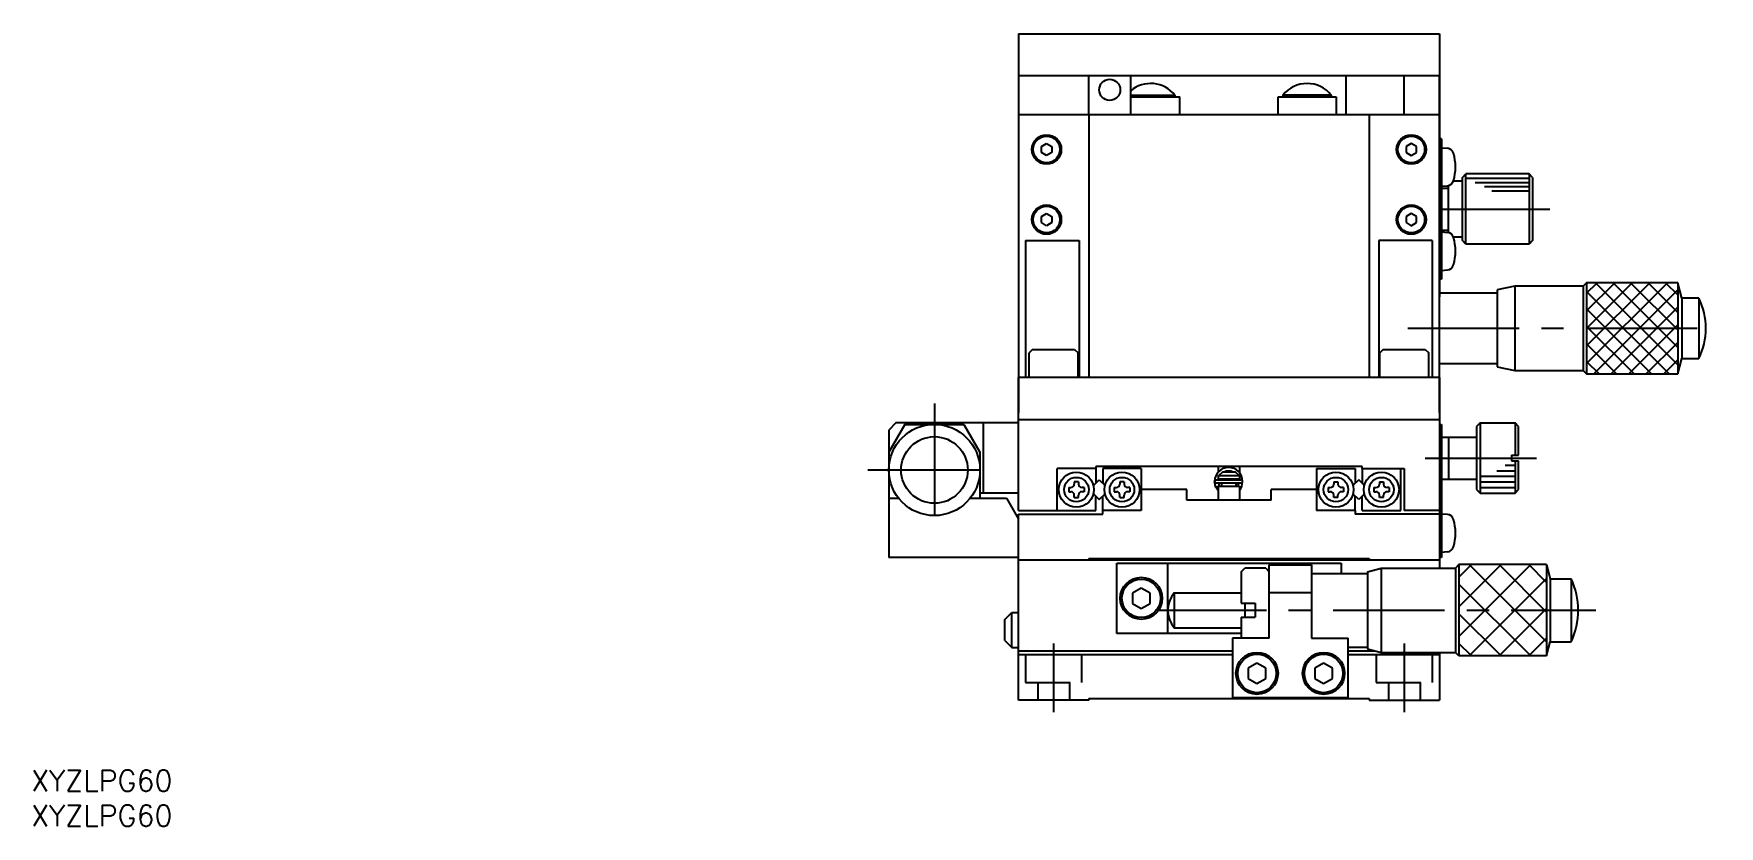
# Model space of a CAD drawing. Extents: x 0 to 361, y -8 to 337.
# Drawn here: x 0.4 to 240.7, y -8 to 105 of the extents above; entities that cross this region are included whole.
import ezdxf

# ---------------------------------------------------------------- set-up
doc = ezdxf.new("R2010")
doc.units = 0
doc.header["$LTSCALE"] = 0.5
doc.linetypes.add('CENTER', pattern=[50.8, 31.75, -6.35, 6.35, -6.35])
doc.linetypes.add('DASHED', pattern=[19.05, 12.7, -6.35])
for name, color, linetype in [('MSM_CENTER', 1, 'CENTER'), ('MSM_CONTINUOUS', 7, 'CONTINUOUS'), ('MSM_DASHED', 4, 'DASHED'), ('MSM_NARROW', 5, 'CONTINUOUS'), ('MSM_PART_NUMBER', 7, 'CONTINUOUS')]:
    doc.layers.add(name, color=color, linetype=linetype)
doc.styles.get("Standard").update_dxf_attribs({"font": 'txt.shx', "height": 3, "bigfont": 'bigfont.shx'})

# ---------------------------------------------------------------- blocks, each defined once
blk = doc.blocks.new('*U5')
at = {"layer": 'MSM_PART_NUMBER'}
blk.add_text('XYZLPG60', height=3, dxfattribs=at).set_placement((0, -3))
blk = doc.blocks.new('*U6')
at = {"layer": 'MSM_PART_NUMBER'}
blk.add_text('XYZLPG60', height=3, dxfattribs=at).set_placement((0, -8))

msp = doc.modelspace()

# ---------------------------------------------------------------- linework, layer by layer
at = {"layer": 'MSM_CENTER'}
for p, q in [((200.68, 80), (219.55, 80)), ((196.31, 63), (240.73, 63)), ((128.81, 52.3), (128.81, 33.3)), ((198.79, 44.5), (215.98, 44.5)), ((119.31, 42.8), (138.31, 42.8)), ((160.27, 22.8), (223.13, 22.8)), ((145.81, 18.06), (145.81, 8.25)), ((195.81, 18.06), (195.81, 8.25))]:
    msp.add_line(p, q, dxfattribs=at)
at = {"layer": 'MSM_CONTINUOUS'}
for p, q in [((140.81, 105), (140.81, 99)), ((140.81, 105), (200.81, 105)), ((200.81, 105), (200.81, 67.5)), ((200.81, 105), (200.81, 99)), ((140.81, 99), (140.81, 51)), ((200.81, 99), (140.81, 99)), ((150.81, 93.5), (150.81, 99)), ((156.81, 93.5), (156.81, 99)), ((187.51, 93.5), (187.51, 99)), ((195.81, 93.5), (195.81, 99)), ((200.81, 51), (200.81, 99)), ((156.81, 96.25), (163.11, 96.25)), ((163.11, 96.25), (163.11, 96)), ((178.51, 96.25), (178.51, 96)), ((185.41, 96.25), (178.51, 96.25)), ((185.41, 96), (185.41, 96.25)), ((156.81, 96), (163.81, 96)), ((163.81, 93.5), (163.81, 96)), ((177.81, 93.5), (177.81, 96)), ((177.81, 96), (186.11, 96)), ((185.41, 96), (178.51, 96)), ((186.11, 96), (186.11, 93.5)), ((140.81, 93.5), (200.81, 93.5)), ((150.81, 93.5), (150.81, 56)), ((190.81, 93.5), (190.81, 56)), ((144.06, 88.93), (144.81, 89.37)), ((144.06, 88.07), (144.06, 88.93)), ((144.81, 89.37), (145.56, 88.93)), ((145.56, 88.93), (145.56, 88.07)), ((196.81, 89.37), (196.06, 88.93)), ((196.06, 88.93), (196.06, 88.07)), ((197.56, 88.93), (196.81, 89.37)), ((197.56, 88.07), (197.56, 88.93)), ((201.11, 90), (200.81, 90)), ((201.11, 90), (201.11, 70)), ((144.81, 87.63), (144.06, 88.07)), ((145.56, 88.07), (144.81, 87.63)), ((196.06, 88.07), (196.81, 87.63)), ((196.81, 87.63), (197.56, 88.07)), ((201.11, 88.75), (201.96, 88.68)), ((204.11, 84.5), (204.61, 85)), ((204.11, 75.5), (204.11, 84.5)), ((213.61, 85), (204.61, 85)), ((204.61, 75), (204.61, 85)), ((213.61, 85), (213.61, 75)), ((214.11, 84.5), (213.61, 85)), ((214.11, 84.5), (214.11, 75.5)), ((201.11, 83.25), (201.96, 83.32)), ((201.11, 83), (202.11, 83)), ((202.11, 76.65), (202.11, 83.35)), ((204.11, 84), (202.82, 84)), ((144.06, 78.93), (144.81, 79.37)), ((144.81, 79.37), (145.56, 78.93)), ((196.81, 79.37), (196.06, 78.93)), ((197.56, 78.93), (196.81, 79.37)), ((144.06, 78.07), (144.06, 78.93)), ((144.81, 77.63), (144.06, 78.07)), ((145.56, 78.07), (144.81, 77.63)), ((145.56, 78.93), (145.56, 78.07)), ((196.06, 78.93), (196.06, 78.07)), ((196.06, 78.07), (196.81, 77.63)), ((196.81, 77.63), (197.56, 78.07)), ((197.56, 78.07), (197.56, 78.93)), ((201.11, 77), (202.11, 77)), ((141.81, 75.5), (141.81, 56)), ((141.81, 75.5), (149.45, 75.5)), ((149.45, 75.5), (149.45, 56)), ((192.18, 75.5), (192.18, 56)), ((199.81, 75.5), (192.18, 75.5)), ((199.81, 75.5), (199.81, 56)), ((201.11, 76.75), (201.96, 76.68)), ((204.11, 76), (202.82, 76)), ((204.61, 75), (204.11, 75.5)), ((213.61, 75), (204.61, 75)), ((214.11, 75.5), (213.61, 75)), ((201.11, 70), (200.81, 70)), ((201.11, 71.25), (201.96, 71.32)), ((209.06, 68), (200.81, 68)), ((211.56, 69), (209.06, 68.5)), ((209.06, 68.5), (209.06, 57.5)), ((211.56, 69), (211.56, 57)), ((221.31, 69), (211.56, 69)), ((221.81, 69.5), (221.31, 69)), ((221.31, 69), (221.31, 57)), ((221.81, 69.5), (221.81, 56.5)), ((234.81, 69.5), (221.81, 69.5)), ((234.81, 69.5), (234.81, 56.5)), ((235.4, 67.3), (234.81, 69.5)), ((235.4, 67.3), (235.4, 58.7)), ((237.81, 67.3), (235.4, 67.3)), ((237.81, 67.3), (237.81, 58.7)), ((142.81, 60), (142.31, 59.5)), ((142.31, 56), (142.31, 59.5)), ((142.81, 60), (148.81, 60)), ((148.81, 60), (149.31, 59.5)), ((149.31, 56), (149.31, 59.5)), ((192.81, 60), (192.31, 59.5)), ((192.31, 56), (192.31, 59.5)), ((192.81, 60), (198.81, 60)), ((198.81, 60), (199.31, 59.5)), ((199.31, 56), (199.31, 59.5)), ((200.81, 58), (209.06, 58)), ((234.81, 56.5), (235.4, 58.7)), ((235.4, 58.7), (237.81, 58.7)), ((200.81, 56), (140.81, 56)), ((140.81, 50), (140.81, 56)), ((200.81, 56), (200.81, 50)), ((209.06, 57.5), (211.56, 57)), ((211.56, 57), (221.31, 57)), ((221.31, 57), (221.81, 56.5)), ((221.81, 56.5), (234.81, 56.5)), ((123.31, 49.5), (122.31, 48.5)), ((124.61, 49.3), (122.31, 45.33)), ((122.31, 48.5), (122.31, 30.3)), ((140.81, 49.5), (123.31, 49.5)), ((124.61, 49.3), (133.02, 49.3)), ((133.02, 49.3), (135.31, 45.33)), ((135.81, 39.5), (135.81, 49.5)), ((140.81, 37), (140.81, 50)), ((140.81, 50), (200.81, 50)), ((200.81, 50), (200.81, 28.82)), ((200.81, 49.3), (201.11, 49.3)), ((201.11, 49.3), (201.11, 30.3)), ((206.61, 49.5), (206.11, 49)), ((206.11, 49), (206.11, 40)), ((206.61, 49.5), (206.61, 39.5)), ((206.61, 49.5), (211.61, 49.5)), ((211.61, 49.5), (211.61, 44.9)), ((212.11, 49), (211.61, 49.5)), ((212.11, 44.9), (212.11, 49)), ((201.11, 47.5), (206.11, 47.5)), ((202.11, 47.5), (202.11, 41.5)), ((135.31, 45.33), (135.31, 38.8)), ((189.81, 43.3), (151.81, 43.3)), ((151.81, 43.3), (151.81, 40.91)), ((169.31, 42.53), (169.31, 43.3)), ((172.31, 43.3), (172.31, 42.4)), ((189.81, 43), (189.81, 43.3)), ((211.11, 44.9), (212.11, 44.9)), ((211.11, 44.9), (211.11, 44.1)), ((211.11, 44.1), (212.11, 44.1)), ((211.61, 44.1), (211.61, 39.5)), ((212.11, 40), (212.11, 44.1)), ((146.31, 37), (146.31, 43)), ((151.81, 43), (146.31, 43)), ((149.36, 41.1), (148.76, 41.1)), ((148.76, 41.1), (148.76, 40.8)), ((149.36, 41.1), (149.36, 40.8)), ((151.49, 40.59), (152.31, 41.41)), ((152.31, 41.41), (153.14, 40.59)), ((158.31, 43), (152.81, 43)), ((152.81, 43), (152.81, 40.91)), ((155.86, 41.1), (155.26, 41.1)), ((155.26, 41.1), (155.26, 40.8)), ((155.86, 41.1), (155.86, 40.8)), ((158.31, 43), (158.31, 37)), ((168.92, 40.35), (168.76, 41.12)), ((168.88, 40.83), (168.89, 40.87)), ((168.89, 40.87), (168.9, 40.9)), ((168.9, 40.9), (168.91, 40.92)), ((169.01, 41.4), (172.51, 41.4)), ((172.51, 40.9), (169.01, 40.9)), ((169.31, 41.56), (169.28, 41.4)), ((169.31, 41.4), (169.31, 42)), ((169.31, 42), (172.31, 42)), ((172.31, 41.5), (169.31, 41.5)), ((169.9, 42.5), (169.37, 42)), ((169.48, 40.86), (169.47, 40.86)), ((169.49, 40.87), (169.48, 40.86)), ((169.5, 40.87), (169.49, 40.87)), ((169.51, 40.88), (169.5, 40.87)), ((169.53, 40.88), (169.51, 40.88)), ((169.54, 40.89), (169.53, 40.88)), ((169.55, 40.89), (169.54, 40.89)), ((169.56, 40.89), (169.55, 40.89)), ((169.57, 40.9), (169.56, 40.89)), ((169.59, 40.9), (169.57, 40.9)), ((169.6, 40.9), (169.59, 40.9)), ((169.61, 40.9), (169.6, 40.9)), ((169.81, 41.4), (169.81, 41.5)), ((169.81, 40.5), (169.81, 40.9)), ((171.73, 42.5), (169.9, 42.5)), ((172.26, 42), (171.73, 42.5)), ((171.81, 41.5), (171.81, 41.4)), ((171.81, 40.9), (171.81, 40.5)), ((171.92, 40.9), (171.91, 40.9)), ((171.91, 40.9), (171.91, 40.9)), ((171.93, 40.9), (171.92, 40.9)), ((171.95, 40.89), (171.93, 40.9)), ((171.96, 40.89), (171.95, 40.89)), ((171.97, 40.89), (171.96, 40.89)), ((171.98, 40.89), (171.97, 40.89)), ((171.99, 40.88), (171.98, 40.89)), ((172.01, 40.88), (171.99, 40.88)), ((172.02, 40.87), (172.01, 40.88)), ((172.03, 40.87), (172.02, 40.87)), ((172.04, 40.86), (172.03, 40.87)), ((172.05, 40.85), (172.04, 40.86)), ((172.11, 40.5), (172.24, 40.9)), ((172.24, 41.4), (172.22, 41.5)), ((172.31, 42), (172.31, 41.5)), ((183.31, 43), (183.31, 37)), ((183.31, 43), (188.81, 43)), ((185.76, 41.1), (186.36, 41.1)), ((185.76, 41.1), (185.76, 40.8)), ((186.36, 41.1), (186.36, 40.8)), ((189.31, 41.41), (188.49, 40.59)), ((188.81, 43), (188.81, 40.91)), ((190.14, 40.59), (189.31, 41.41)), ((189.81, 43), (189.81, 40.91)), ((189.81, 43), (195.81, 43)), ((192.26, 41.1), (192.86, 41.1)), ((192.26, 41.1), (192.26, 40.8)), ((192.86, 41.1), (192.86, 40.8)), ((195.31, 37), (195.31, 43)), ((195.81, 43), (195.81, 37)), ((201.11, 41.5), (206.11, 41.5)), ((122.31, 38.8), (123.69, 38.8)), ((133.94, 38.8), (139.08, 38.8)), ((140.81, 39.5), (135.31, 39.5)), ((139.08, 38.8), (140.81, 35.8)), ((147.96, 40.3), (147.96, 39.7)), ((147.96, 40.3), (148.26, 40.3)), ((147.96, 39.7), (148.26, 39.7)), ((148.76, 38.9), (148.76, 39.2)), ((148.76, 38.9), (149.36, 38.9)), ((149.36, 38.9), (149.36, 39.2)), ((150.16, 40.3), (149.86, 40.3)), ((150.16, 39.7), (149.86, 39.7)), ((150.16, 40.3), (150.16, 39.7)), ((151.49, 39.41), (152.31, 38.59)), ((151.81, 37), (151.81, 39.09)), ((152.31, 38.59), (153.14, 39.41)), ((152.81, 36.5), (152.81, 39.09)), ((154.46, 40.3), (154.46, 39.7)), ((154.46, 40.3), (154.76, 40.3)), ((154.46, 39.7), (154.76, 39.7)), ((155.26, 38.9), (155.26, 39.2)), ((155.26, 38.9), (155.86, 38.9)), ((155.86, 38.9), (155.86, 39.2)), ((156.66, 40.3), (156.36, 40.3)), ((156.66, 39.7), (156.36, 39.7)), ((156.66, 40.3), (156.66, 39.7)), ((164.81, 40), (158.31, 40)), ((164.81, 38.5), (164.81, 40)), ((176.81, 38.5), (164.81, 38.5)), ((168.86, 40.72), (168.87, 40.76)), ((168.86, 40.68), (168.86, 40.72)), ((168.86, 40.65), (168.86, 40.68)), ((168.86, 40.61), (168.86, 40.65)), ((168.86, 40.57), (168.86, 40.61)), ((168.87, 40.54), (168.86, 40.57)), ((168.87, 40.79), (168.88, 40.83)), ((168.87, 40.76), (168.87, 40.79)), ((168.87, 40.5), (168.87, 40.54)), ((168.88, 40.46), (168.87, 40.5)), ((168.89, 40.43), (168.88, 40.46)), ((168.91, 40.39), (168.89, 40.43)), ((168.92, 40.36), (168.91, 40.39)), ((168.92, 40.35), (169.32, 40.5)), ((168.92, 40.36), (168.92, 40.35)), ((169.31, 39.76), (168.92, 40.36)), ((168.92, 40.36), (168.92, 40.36)), ((168.92, 40.36), (168.92, 40.36)), ((168.92, 40.36), (168.92, 40.36)), ((168.92, 40.36), (168.93, 40.36)), ((168.96, 40.28), (168.92, 40.35)), ((168.93, 40.36), (168.94, 40.36)), ((168.94, 40.36), (168.94, 40.36)), ((168.94, 40.36), (168.95, 40.36)), ((168.95, 40.36), (168.96, 40.36)), ((168.96, 40.36), (168.97, 40.36)), ((168.97, 40.36), (168.99, 40.37)), ((168.99, 40.37), (169, 40.37)), ((169, 40.37), (169.01, 40.37)), ((169.01, 40.37), (169.03, 40.38)), ((169.03, 40.38), (169.04, 40.38)), ((169.04, 40.38), (169.06, 40.39)), ((169.06, 40.39), (169.08, 40.4)), ((169.08, 40.4), (169.1, 40.4)), ((169.1, 40.4), (169.11, 40.41)), ((169.11, 40.41), (169.13, 40.42)), ((169.13, 40.42), (169.15, 40.42)), ((169.15, 40.42), (169.17, 40.43)), ((169.17, 40.43), (169.19, 40.44)), ((169.19, 40.44), (169.2, 40.45)), ((169.2, 40.45), (169.22, 40.46)), ((169.22, 40.46), (169.24, 40.46)), ((169.24, 40.46), (169.25, 40.47)), ((169.25, 40.47), (169.27, 40.48)), ((169.27, 40.48), (169.28, 40.49)), ((169.28, 40.49), (169.3, 40.5)), ((169.3, 40.5), (169.31, 40.5)), ((169.31, 40.5), (169.32, 40.51)), ((169.31, 40.5), (172.31, 40.5)), ((169.31, 38.5), (169.31, 40.5)), ((169.32, 40.5), (169.38, 40.55)), ((169.32, 40.51), (169.34, 40.52)), ((169.34, 40.52), (169.35, 40.52)), ((169.35, 40.53), (169.36, 40.54)), ((169.35, 40.52), (169.35, 40.53)), ((169.37, 40.71), (169.36, 40.7)), ((169.36, 40.7), (169.36, 40.69)), ((169.36, 40.69), (169.36, 40.67)), ((169.36, 40.67), (169.36, 40.66)), ((169.36, 40.66), (169.36, 40.65)), ((169.36, 40.65), (169.36, 40.64)), ((169.36, 40.64), (169.36, 40.62)), ((169.36, 40.62), (169.36, 40.61)), ((169.36, 40.61), (169.36, 40.6)), ((169.36, 40.6), (169.37, 40.59)), ((169.36, 40.54), (169.37, 40.54)), ((169.38, 40.75), (169.37, 40.73)), ((169.37, 40.73), (169.37, 40.72)), ((169.37, 40.72), (169.37, 40.71)), ((169.37, 40.59), (169.37, 40.58)), ((169.37, 40.58), (169.38, 40.56)), ((169.37, 40.54), (169.38, 40.55)), ((169.37, 40.54), (169.37, 40.54)), ((169.39, 40.77), (169.38, 40.76)), ((169.38, 40.76), (169.38, 40.75)), ((169.38, 40.56), (169.4, 40.5)), ((169.38, 40.56), (169.38, 40.56)), ((169.38, 40.55), (169.38, 40.56)), ((169.38, 40.55), (169.38, 40.55)), ((169.38, 40.55), (169.38, 40.55)), ((169.4, 40.79), (169.39, 40.78)), ((169.39, 40.78), (169.39, 40.77)), ((169.41, 40.8), (169.4, 40.79)), ((169.42, 40.81), (169.41, 40.8)), ((169.43, 40.83), (169.42, 40.82)), ((169.42, 40.82), (169.42, 40.81)), ((169.44, 40.83), (169.43, 40.83)), ((169.45, 40.84), (169.44, 40.83)), ((169.46, 40.85), (169.45, 40.84)), ((169.47, 40.86), (169.46, 40.85)), ((172.06, 40.85), (172.05, 40.85)), ((172.07, 40.84), (172.06, 40.85)), ((172.08, 40.83), (172.07, 40.84)), ((172.09, 40.82), (172.08, 40.83)), ((172.09, 40.81), (172.09, 40.82)), ((172.1, 40.8), (172.09, 40.81)), ((172.11, 40.79), (172.1, 40.8)), ((172.12, 40.78), (172.11, 40.79)), ((172.12, 40.77), (172.12, 40.78)), ((172.13, 40.76), (172.12, 40.77)), ((172.13, 40.75), (172.13, 40.76)), ((172.14, 40.74), (172.13, 40.75)), ((172.14, 40.73), (172.14, 40.74)), ((172.15, 40.72), (172.14, 40.73)), ((172.14, 40.58), (172.15, 40.59)), ((172.14, 40.57), (172.14, 40.58)), ((172.14, 40.56), (172.14, 40.57)), ((172.14, 40.56), (172.14, 40.56)), ((172.15, 40.7), (172.15, 40.72)), ((172.15, 40.69), (172.15, 40.7)), ((172.15, 40.68), (172.15, 40.69)), ((172.15, 40.67), (172.15, 40.68)), ((172.16, 40.65), (172.15, 40.67)), ((172.15, 40.63), (172.16, 40.64)), ((172.15, 40.62), (172.15, 40.63)), ((172.15, 40.6), (172.15, 40.62)), ((172.15, 40.59), (172.15, 40.6)), ((172.16, 40.64), (172.16, 40.65)), ((172.31, 40.5), (172.31, 38.5)), ((172.6, 40.36), (172.59, 40.36)), ((172.62, 40.42), (172.6, 40.36)), ((172.6, 40.36), (172.6, 40.36)), ((172.6, 40.36), (172.6, 40.36)), ((183.31, 40), (176.81, 40)), ((176.81, 38.5), (176.81, 40)), ((184.96, 40.3), (184.96, 39.7)), ((184.96, 40.3), (185.26, 40.3)), ((184.96, 39.7), (185.26, 39.7)), ((185.76, 38.9), (185.76, 39.2)), ((186.36, 38.9), (185.76, 38.9)), ((186.36, 38.9), (186.36, 39.2)), ((187.16, 40.3), (186.86, 40.3)), ((187.16, 39.7), (186.86, 39.7)), ((187.16, 40.3), (187.16, 39.7)), ((189.31, 38.59), (188.49, 39.41)), ((188.81, 37), (188.81, 39.09)), ((190.14, 39.41), (189.31, 38.59)), ((189.81, 37), (189.81, 39.09)), ((191.46, 40.3), (191.46, 39.7)), ((191.46, 40.3), (191.76, 40.3)), ((191.46, 39.7), (191.76, 39.7)), ((192.26, 38.9), (192.26, 39.2)), ((192.86, 38.9), (192.26, 38.9)), ((192.86, 38.9), (192.86, 39.2)), ((193.66, 40.3), (193.36, 40.3)), ((193.66, 39.7), (193.36, 39.7)), ((193.66, 40.3), (193.66, 39.7)), ((206.11, 40), (206.61, 39.5)), ((206.61, 39.5), (211.61, 39.5)), ((211.61, 39.5), (212.11, 40)), ((140.81, 37), (151.81, 37)), ((140.81, 36.5), (152.81, 36.5)), ((140.81, 10), (140.81, 36.5)), ((158.31, 37), (152.81, 37)), ((188.81, 37), (183.31, 37)), ((188.81, 37), (188.81, 36.5)), ((200.81, 36.5), (188.81, 36.5)), ((189.81, 37), (195.31, 37)), ((200.81, 37), (195.81, 37)), ((201.11, 36.55), (201.96, 36.48)), ((140.81, 30.3), (122.31, 30.3)), ((140.81, 30), (200.81, 30)), ((150.81, 30.2), (190.81, 30.2)), ((150.81, 30.2), (150.81, 30)), ((154.81, 29.5), (186.81, 29.5)), ((154.81, 19.5), (154.81, 29.5)), ((162.11, 19.5), (162.11, 29.5)), ((176.56, 29.3), (182.56, 29.3)), ((176.56, 18.8), (176.56, 29.3)), ((182.56, 29.3), (182.56, 18.8)), ((186.81, 29.5), (186.81, 28.05)), ((190.81, 30.2), (190.81, 30)), ((201.11, 30.3), (200.81, 30.3)), ((201.96, 31.12), (201.11, 31.05)), ((203.61, 29.32), (203.11, 28.82)), ((203.61, 29.32), (203.61, 16.28)), ((216.11, 29.32), (203.61, 29.32)), ((216.11, 29.32), (216.11, 16.28)), ((216.11, 29.32), (216.61, 27.3)), ((172.56, 28.3), (173.06, 28.8)), ((172.56, 28.3), (172.56, 23.8)), ((176.06, 28.8), (173.06, 28.8)), ((176.06, 28.8), (176.56, 28.3)), ((182.56, 28.05), (190.56, 28.05)), ((190.56, 28.3), (192.5, 28.82)), ((190.56, 28.3), (190.56, 17.3)), ((192.5, 28.82), (192.5, 16.82)), ((192.5, 28.82), (203.11, 28.82)), ((203.11, 28.82), (203.11, 16.78)), ((216.61, 27.3), (219.61, 27.3)), ((216.61, 27.3), (216.61, 18.3)), ((219.61, 27.3), (219.61, 18.3)), ((158.31, 25.94), (157.06, 25.22)), ((157.06, 25.22), (157.06, 23.78)), ((159.56, 25.22), (158.31, 25.94)), ((159.56, 23.78), (159.56, 25.22)), ((162.99, 25.3), (162.99, 20.3)), ((162.99, 25.3), (172.56, 25.3)), ((182.56, 25.3), (176.56, 25.3)), ((138.85, 21.5), (139.85, 22.5)), ((139.85, 17.5), (139.85, 22.5)), ((139.85, 22.5), (140.81, 22.5)), ((157.06, 23.78), (158.31, 23.06)), ((158.31, 23.06), (159.56, 23.78)), ((172.56, 23.8), (174.56, 23.8)), ((172.56, 21.8), (172.56, 18.8)), ((172.56, 21.8), (174.56, 21.8)), ((173.06, 23.8), (173.06, 21.8)), ((174.56, 23.8), (174.56, 21.8)), ((138.85, 18.5), (138.85, 21.5)), ((172.56, 19.5), (154.81, 19.5)), ((162.99, 20.3), (172.56, 20.3)), ((138.85, 18.5), (139.85, 17.5)), ((139.85, 17.5), (140.81, 17.5)), ((140.81, 17), (171.31, 17)), ((176.56, 18.8), (171.31, 18.8)), ((171.31, 18.8), (171.31, 10.3)), ((182.56, 18.8), (187.81, 18.8)), ((187.81, 10.3), (187.81, 18.8)), ((187.81, 17.55), (190.56, 17.55)), ((187.81, 17), (191.68, 17)), ((190.56, 17.3), (192.5, 16.78)), ((216.11, 16.28), (216.61, 18.3)), ((216.61, 18.3), (219.61, 18.3)), ((140.81, 16.5), (171.31, 16.5)), ((174.81, 15.24), (173.56, 14.52)), ((173.56, 14.52), (173.56, 13.08)), ((176.06, 14.52), (174.81, 15.24)), ((176.06, 13.08), (176.06, 14.52)), ((184.31, 15.24), (183.06, 14.52)), ((183.06, 14.52), (183.06, 13.08)), ((185.56, 14.52), (184.31, 15.24)), ((185.56, 13.08), (185.56, 14.52)), ((187.81, 16.5), (200.81, 16.5)), ((192.5, 16.78), (203.11, 16.78)), ((200.81, 16.78), (200.81, 10)), ((203.61, 16.28), (203.11, 16.78)), ((216.11, 16.28), (203.61, 16.28)), ((173.56, 13.08), (174.81, 12.36)), ((174.81, 12.36), (176.06, 13.08)), ((183.06, 13.08), (184.31, 12.36)), ((184.31, 12.36), (185.56, 13.08)), ((150.81, 10), (140.81, 10)), ((150.81, 10.2), (190.81, 10.2)), ((150.81, 10.2), (150.81, 10)), ((187.81, 10.3), (171.31, 10.3)), ((190.81, 10.2), (190.81, 10)), ((190.81, 10), (200.81, 10))]:
    msp.add_line(p, q, dxfattribs=at)
for centre, radius in [((153.81, 97), 1.5), ((144.81, 88.5), 2.1), ((144.81, 88.5), 1.9), ((196.81, 88.5), 2.1), ((196.81, 88.5), 1.9), ((144.81, 78.5), 2.1), ((144.81, 78.5), 1.9), ((196.81, 78.5), 2.1), ((196.81, 78.5), 1.9), ((128.81, 42.8), 6.5), ((128.81, 42.8), 4.75), ((149.06, 40), 2.5), ((149.06, 40), 1.75), ((155.56, 40), 2.5), ((155.56, 40), 1.75), ((186.06, 40), 2.5), ((186.06, 40), 1.75), ((192.56, 40), 2.5), ((192.56, 40), 1.75), ((158.31, 24.5), 3), ((158.31, 24.5), 2.75), ((174.81, 13.8), 3), ((174.81, 13.8), 2.75), ((184.31, 13.8), 3), ((184.31, 13.8), 2.75)]:
    msp.add_circle(centre, radius, dxfattribs=at)
for centre, radius, start, end in [((159.66, 93.47), 4.43, 38.8801, 130.0213), ((181.96, 93.47), 4.43, 38.8802, 141.12), ((201.87, 87.68), 1, 16.257, 85), ((196.11, 86), 7, 343.743, 16.257), ((201.87, 84.32), 1, 275, 343.743), ((201.87, 75.68), 1, 16.257, 85), ((196.11, 74), 7, 343.743, 16.257), ((201.87, 72.32), 1, 275, 343.743), ((229.07, 63), 9.75, 333.8162, 26.1838), ((170.76, 41.15), 2, 0.7983, 179.1507), ((169.01, 41.15), 0.25, 90, 270), ((170.76, 41.15), 1.5, 64.3052, 115.6895), ((170.75, 41.15), 2, 321.2415, 359.057), ((172.51, 41.15), 0.25, 270, 90), ((148.26, 40.8), 0.5, 270, 0), ((148.26, 39.2), 0.5, 0, 90), ((149.86, 40.8), 0.5, 180, 270), ((149.86, 39.2), 0.5, 90, 180), ((154.76, 40.8), 0.5, 270, 0), ((154.76, 39.2), 0.5, 0, 90), ((156.36, 40.8), 0.5, 180, 270), ((156.36, 39.2), 0.5, 90, 180), ((185.26, 40.8), 0.5, 270, 0), ((185.26, 39.2), 0.5, 0, 90), ((186.86, 40.8), 0.5, 180, 270), ((186.86, 39.2), 0.5, 90, 180), ((191.76, 40.8), 0.5, 270, 0), ((191.76, 39.2), 0.5, 0, 90), ((193.36, 40.8), 0.5, 180, 270), ((193.36, 39.2), 0.5, 90, 180), ((201.87, 35.48), 1, 16.257, 85), ((196.11, 33.8), 7, 343.743, 16.257), ((201.87, 32.12), 1, 275, 343.743), ((209.99, 22.8), 10.62, 334.9423, 25.0577), ((166.11, 22.8), 4, 141.2775, 218.6822)]:
    msp.add_arc(centre, radius, start, end, dxfattribs=at)
at = {"layer": 'MSM_DASHED'}
for p, q in [((141.81, 16.5), (141.81, 12.5)), ((149.81, 16.5), (149.81, 12.5)), ((191.81, 16.5), (191.81, 12.5)), ((199.81, 16.5), (199.81, 12.5)), ((141.81, 12.5), (149.81, 12.5)), ((143.56, 12.5), (143.56, 10)), ((148.06, 12.5), (148.06, 10)), ((191.81, 12.5), (199.81, 12.5)), ((193.56, 12.5), (193.56, 10)), ((198.06, 12.5), (198.06, 10))]:
    msp.add_line(p, q, dxfattribs=at)
at = {"layer": 'MSM_NARROW'}
for p, q in [((204.61, 84.4), (213.61, 84.4)), ((205.91, 83.8), (213.61, 83.8)), ((207.24, 83.2), (213.61, 83.2)), ((208.3, 82.6), (213.61, 82.6)), ((221.81, 67.99), (223.32, 69.5)), ((221.81, 65.49), (225.82, 69.5)), ((221.81, 62.99), (228.32, 69.5)), ((221.81, 60.49), (230.82, 69.5)), ((221.81, 57.99), (233.32, 69.5)), ((221.81, 68.27), (233.58, 56.5)), ((222.82, 56.5), (234.81, 68.49)), ((223.08, 69.5), (234.81, 57.77)), ((225.58, 69.5), (234.81, 60.27)), ((228.08, 69.5), (234.81, 62.77)), ((230.58, 69.5), (234.81, 65.27)), ((233.08, 69.5), (234.81, 67.77)), ((221.81, 65.77), (231.08, 56.5)), ((225.32, 56.5), (234.81, 65.99)), ((221.81, 63.27), (228.58, 56.5)), ((227.82, 56.5), (234.81, 63.49)), ((221.81, 60.77), (226.08, 56.5)), ((230.32, 56.5), (234.81, 60.99)), ((221.81, 58.27), (223.58, 56.5)), ((232.82, 56.5), (234.81, 58.49)), ((210.21, 43.5), (211.61, 43.5)), ((206.61, 41.9), (211.61, 41.9)), ((206.61, 41.1), (211.61, 41.1)), ((208.99, 42.7), (211.61, 42.7)), ((206.61, 40.3), (211.61, 40.3)), ((203.61, 27.54), (205.39, 29.32)), ((203.61, 23.3), (209.63, 29.32)), ((203.61, 19.06), (213.87, 29.32)), ((216.11, 18.29), (205.08, 29.32)), ((216.11, 22.53), (209.32, 29.32)), ((216.11, 26.77), (213.57, 29.32)), ((213.87, 16.28), (203.61, 26.54)), ((205.08, 16.28), (216.11, 27.31)), ((209.63, 16.28), (203.61, 22.3)), ((209.32, 16.28), (216.11, 23.07)), ((205.39, 16.28), (203.61, 18.06)), ((213.57, 16.28), (216.11, 18.83))]:
    msp.add_line(p, q, dxfattribs=at)

# ---------------------------------------------------------------- block references
at = {"layer": 'MSM_CONTINUOUS'}
for name in ['*U5', '*U6']:
    msp.add_blockref(name, (0, 0), dxfattribs=at)

doc.saveas('drawing.dxf')
